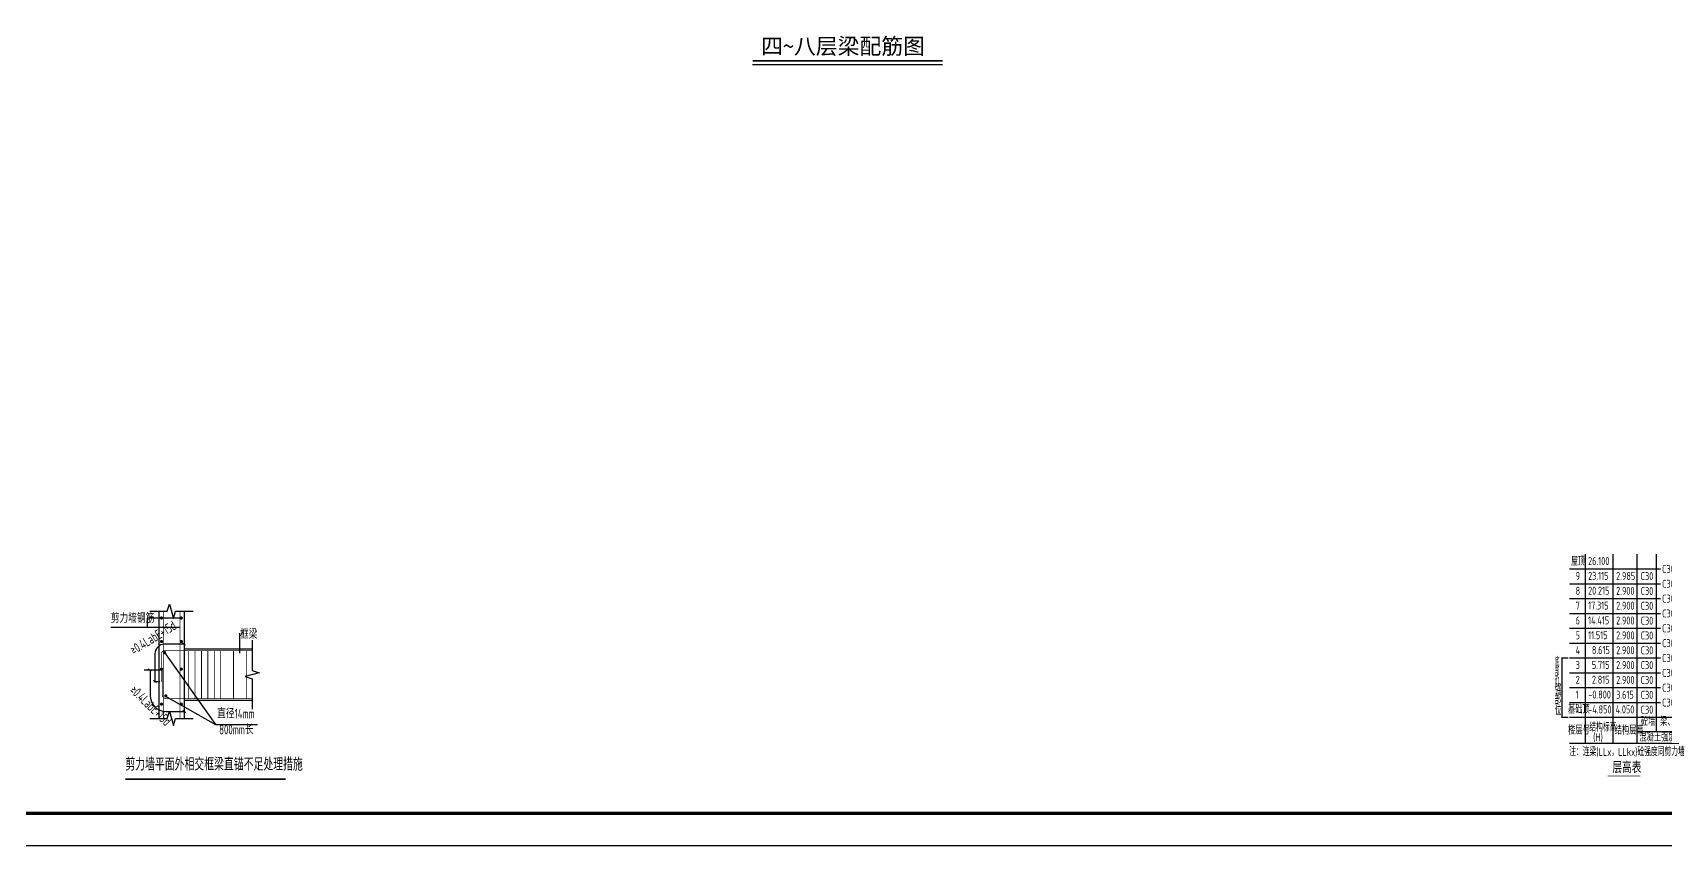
# Model space of a CAD drawing. Extents: x -655480 to 203344, y -294099 to 287156.
# Drawn here: x -75187 to -24180, y -40342 to -14961 of the extents above; entities that cross this region are included whole.
import ezdxf
from ezdxf.enums import TextEntityAlignment as Align

# ---------------------------------------------------------------- set-up
doc = ezdxf.new("R2010")
doc.units = 0
doc.header["$LTSCALE"] = 1000
doc.layers.get('0').update_dxf_attribs({"linetype": 'CONTINUOUS'})
for name, color, linetype in [('-TK', 7, 'CONTINUOUS'), ('DIM', 2, 'CONTINUOUS'), ('LINK', 6, 'CONTINUOUS'), ('REIND', 1, 'CONTINUOUS'), ('S-0-TEXT', 7, 'CONTINUOUS'), ('S-B表格', 2, 'CONTINUOUS'), ('S-引出线', 40, 'CONTINUOUS'), ('S-文字', 7, 'CONTINUOUS'), ('TEXT', 2, 'CONTINUOUS'), ('THIN', 7, 'CONTINUOUS')]:
    doc.layers.add(name, color=color, linetype=linetype)
doc.layers.add('7549', color=9, linetype='CONTINUOUS', lineweight=18)
doc.styles.add('-宋体', font='', dxfattribs={"width": 0.7, "height": 300, "bigfont": '宋体.TTF'})
doc.styles.add('TSSD_Norm', font='Tssdeng.shx', dxfattribs={"bigfont": 'tssdchn.shx'})
doc.styles.add('TSSD_REIN', font='tssdeng.shx', dxfattribs={"width": 0.7, "height": 300, "bigfont": 'tssdchn.shx'})
doc.styles.get('-宋体').set_extended_font_data('SimSun')

# ---------------------------------------------------------------- blocks, each defined once
blk = doc.blocks.new('A1')
blk.add_lwpolyline([(0, 59400), (0, 0), (84100, 0), (84100, 59400)], close=True)
at = {"const_width": 100}
blk.add_lwpolyline([(2500, 58400), (2500, 1000), (83100, 1000), (83100, 58400)], close=True, dxfattribs=at)
blk = doc.blocks.new('B20200424131938')
at = {"layer": '7549', "const_width": 40}
blk.add_lwpolyline([(417, 3688), (217, 3688), (217, 1834), (417, 1834)], dxfattribs=at)
at = {"layer": 'S-0-TEXT'}
blk.add_lwpolyline([(1641, 0, 27, 27, 0), (2658, 0, 0, 0, 0)], format="xyseb", dxfattribs=at)
at = {"layer": 'S-B表格'}
for p, q in [((952, 1021), (952, 6932)), ((1817, 1021), (1817, 6932)), ((2567, 1021), (2567, 6932)), ((3167, 1385), (3167, 6932)), ((452, 6469), (3167, 6469)), ((452, 6469), (3167, 6469)), ((3167, 6469), (3298, 6469)), ((3167, 6469), (3298, 6469)), ((3167, 6469), (3298, 6469)), ((3731, 6469), (3862, 6469)), ((3731, 6469), (3862, 6469)), ((3731, 6469), (3862, 6469)), ((452, 6005), (3167, 6005)), ((452, 6005), (3167, 6005)), ((3167, 6005), (3298, 6005)), ((3167, 6005), (3298, 6005)), ((3167, 6005), (3298, 6005)), ((3731, 6005), (3862, 6005)), ((3731, 6005), (3862, 6005)), ((3731, 6005), (3862, 6005)), ((452, 5542), (3167, 5542)), ((452, 5542), (3167, 5542)), ((3167, 5542), (3298, 5542)), ((3167, 5542), (3298, 5542)), ((3167, 5542), (3298, 5542)), ((3731, 5542), (3862, 5542)), ((3731, 5542), (3862, 5542)), ((3731, 5542), (3862, 5542)), ((452, 5078), (3167, 5078)), ((452, 5078), (3167, 5078)), ((452, 4615), (3167, 4615)), ((3167, 5078), (3298, 5078)), ((3167, 5078), (3298, 5078)), ((3167, 5078), (3298, 5078)), ((3167, 4615), (3298, 4615)), ((3731, 5078), (3862, 5078)), ((3731, 5078), (3862, 5078)), ((3731, 5078), (3862, 5078)), ((3731, 4615), (3862, 4615)), ((452, 4151), (3167, 4151)), ((3167, 4151), (3298, 4151)), ((3731, 4151), (3862, 4151)), ((452, 3688), (3167, 3688)), ((3167, 3688), (3298, 3688)), ((3731, 3688), (3862, 3688)), ((452, 3224), (3167, 3224)), ((3167, 3224), (3298, 3224)), ((3731, 3224), (3862, 3224)), ((452, 2761), (3167, 2761)), ((3167, 2761), (3298, 2761)), ((3731, 2761), (3862, 2761)), ((452, 2297), (3167, 2297)), ((3167, 2297), (3298, 2297)), ((3731, 2297), (3862, 2297)), ((452, 1834), (3167, 1834)), ((452, 1834), (3862, 1834)), ((452, 1834), (2854, 1834)), ((452, 1834), (2854, 1834)), ((452, 1021), (3862, 1021)), ((2567, 1385), (3862, 1385))]:
    blk.add_line(p, q, dxfattribs=at)
at = {"style": 'TSSD_REIN'}
for s, width, p, p2 in [('底', 0.535575, (-3, 3408), (134, 3408)), ('加', 0.526341, (-3, 2774), (134, 2774)), ('部', 0.530918, (-3, 3100), (134, 3100))]:
    blk.add_text(s, height=285, dxfattribs=dict(at, width=width)).set_placement(p, p2, align=Align.FIT)
for s, height, width, p in [('强', 285, 0.535575, (-3, 2477)), ('部', 285, 0.535575, (-13, 2146)), ('位', 285, 0.535575, (-3, 1820)), ('砼墙', 250, 0.7, (2681, 1495)), ('梁、板', 250, 0.7, (3279, 1495))]:
    blk.add_text(s, height=height, dxfattribs=dict(at, width=width)).set_placement(p, align=Align.BOTTOM_LEFT)
for s, width, p in [('楼层号', 0.7, (405, 1299)), ('结构标高', 0.65, (1070, 1392)), ('结构层高', 0.7, (1860, 1299)), ('(H)', 0.65, (1188, 1086)), ('混凝土强度等级', 0.7, (2629, 1080))]:
    blk.add_text(s, height=250, dxfattribs=dict(at, width=width)).set_placement(p)
at = {"layer": 'S-0-TEXT', "style": 'TSSD_REIN', "width": 0.7}
blk.add_text('层高表', height=360, dxfattribs=at).set_placement((1790, 90))
at = {"layer": 'S-B表格', "style": 'TSSD_REIN'}
for s, width, p in [('屋顶', 0.65, (503, 6575)), ('26.100', 0.7, (1031, 6590)), ('9', 0.7, (642, 6123)), ('23.115', 0.7, (1031, 6126)), ('2.985', 0.7, (1907, 6121)), ('C30', 0.7, (2675, 6118)), ('C30', 0.65, (3345, 6341)), ('C30', 0.65, (3345, 5877)), ('8', 0.7, (642, 5660)), ('20.215', 0.7, (1031, 5663)), ('2.900', 0.7, (1907, 5658)), ('C30', 0.7, (2675, 5654)), ('C30', 0.65, (3345, 5414)), ('7', 0.7, (642, 5196)), ('17.315', 0.7, (1031, 5199)), ('2.900', 0.7, (1907, 5194)), ('C30', 0.7, (2675, 5191)), ('C30', 0.65, (3345, 4950)), ('6', 0.7, (642, 4733)), ('14.415', 0.7, (1031, 4736)), ('2.900', 0.7, (1907, 4731)), ('C30', 0.7, (2675, 4727)), ('C30', 0.65, (3345, 4487)), ('5', 0.7, (642, 4269)), ('11.515', 0.7, (1031, 4272)), ('2.900', 0.7, (1907, 4267)), ('C30', 0.7, (2675, 4264)), ('C30', 0.65, (3345, 4023)), ('4', 0.7, (642, 3806)), ('3', 0.7, (642, 3342)), ('5.715', 0.7, (1150, 3345)), ('8.615', 0.7, (1150, 3809)), ('2.900', 0.7, (1907, 3804)), ('2.900', 0.7, (1907, 3340)), ('C30', 0.7, (2675, 3800)), ('C30', 0.7, (2675, 3337)), ('C30', 0.65, (3345, 3560)), ('2', 0.7, (642, 2879)), ('2.815', 0.7, (1150, 2882)), ('2.900', 0.7, (1907, 2877)), ('C30', 0.7, (2675, 2873)), ('C30', 0.65, (3345, 3096)), ('1', 0.7, (642, 2415)), ('-0.800', 0.7, (1038, 2418)), ('3.615', 0.7, (1907, 2413)), ('C30', 0.7, (2675, 2410)), ('C30', 0.65, (3345, 2633)), ('基础顶', 0.7, (400, 1951)), ('-4.850', 0.7, (1036, 1955)), ('4.050', 0.7, (1891, 1955)), ('C30', 0.7, (2675, 1946)), ('C30', 0.65, (3345, 2169))]:
    blk.add_text(s, height=250, dxfattribs=dict(at, width=width)).set_placement(p)
at = {"layer": 'TEXT', "style": 'TSSD_REIN', "width": 0.65}
blk.add_text('注：连梁(LLx，LLkx)砼强度同剪力墙', height=250, dxfattribs=at).set_placement((443, 627))
blk = doc.blocks.new('A$C2E181E2C')
at = {"linetype": 'Continuous'}
for points in [[(1215, 5268), (1765, 5268), (1835, 5488), (1955, 5048), (2025, 5268), (2575, 5268)], [(1495, 5268), (1495, 1922)], [(2295, 5268), (2295, 1922)], [(2295, 4091), (4415, 4091)], [(4415, 4371), (4415, 3421), (4635, 3351), (4195, 3231), (4415, 3161), (4415, 2211)], [(1215, 1922), (1765, 1922), (1835, 2142), (1955, 1702), (2025, 1922), (2575, 1922)], [(2295, 2491), (4415, 2491)]]:
    blk.add_lwpolyline(points, dxfattribs=at)
at = {"linetype": 'Continuous', "const_width": 50}
blk.add_lwpolyline([(453, 25), (5462, 25)], dxfattribs=at)
at = {"layer": 'DIM'}
for p, q in [((2295, 4241), (1678, 4241)), ((1378, 3941), (1378, 3062)), ((1546, 3430), (1042, 3430)), ((1226, 3430), (1226, 2641)), ((1726, 2141), (2295, 2141))]:
    blk.add_line(p, q, dxfattribs=at)
at = {"layer": 'DIM', "const_width": 30}
for points in [[(2232, 4284), (2336, 4212)], [(1164, 3473), (1267, 3401)], [(1324, 3111), (1428, 3039)], [(2243, 2177), (2347, 2104)]]:
    blk.add_lwpolyline(points, dxfattribs=at)
at = {"layer": 'DIM'}
blk.add_lwpolyline([(1532, 3062), (1341, 3062)], dxfattribs=at)
for centre, radius, start, end in [((1678, 3941), 300, 90, 180), ((1726, 2641), 500, 180, 270)]:
    blk.add_arc(centre, radius, start, end, dxfattribs=at)
at = {"layer": 'LINK', "color": 1, "const_width": 25}
for points in [[(1641, 5268), (1641, 1922)], [(2162, 5268), (2162, 1922)], [(2432, 4041), (2432, 2541)], [(2632, 4041), (2632, 2541)], [(2832, 4041), (2832, 2541)], [(3032, 4041), (3032, 2541)], [(3232, 4041), (3232, 2541)], [(3432, 4041), (3432, 2541)], [(3832, 4041), (3832, 2541)], [(4232, 4041), (4232, 2541)]]:
    blk.add_lwpolyline(points, dxfattribs=at)
for points in [[(4415, 4041), (1678, 4041, 0.414214), (1578, 3941), (1578, 3062)], [(1607, 3430), (1607, 2641, 0.300979), (1726, 2541), (4415, 2541)]]:
    blk.add_lwpolyline(points, format="xyb", dxfattribs=at)
at = {"layer": 'REIND', "const_width": 50}
for points in [[(1608, 5058, 1), (1558, 5058, 1)], [(2226, 5058, 1), (2176, 5058, 1)], [(1610, 4324, 1), (1560, 4324, 1)], [(2228, 4324, 1), (2178, 4324, 1)], [(1703, 3978, 1), (1653, 3978, 1)], [(1608, 3461, 1), (1558, 3461, 1)], [(2226, 3461, 1), (2176, 3461, 1)], [(1742, 2629, 1), (1692, 2629, 1)], [(1608, 2370, 1), (1558, 2370, 1)], [(2226, 2370, 1), (2176, 2370, 1)]]:
    blk.add_lwpolyline(points, format="xyb", close=True, dxfattribs=at)
at = {"layer": 'THIN'}
for p, q in [((2162, 4767), (0, 4767)), ((2226, 5058), (1138, 5058)), ((1138, 5058), (1138, 4767)), ((1678, 3978), (3271, 1732)), ((1692, 2629), (3271, 1732)), ((3271, 1732), (4577, 1732))]:
    blk.add_line(p, q, dxfattribs=at)
blk.add_lwpolyline([(4015, 4584), (4015, 3965)], dxfattribs=at)
at = {"layer": 'TEXT', "color": 0, "style": 'TSSD_Norm', "width": 0.7}
blk.add_text('剪力墙平面外相交框梁直锚不足处理措施', height=400, dxfattribs=at).set_placement((454, 172), align=Align.BOTTOM_LEFT)
at = {"layer": 'THIN', "style": 'TSSD_REIN', "width": 0.7}
for s, p in [('剪力墙钢筋', (-2, 4818)), ('框梁', (4036, 4317)), ('直径14mm', (3321, 1833)), ('800mm长', (3383, 1337))]:
    blk.add_text(s, height=300, dxfattribs=at).set_placement(p, align=Align.BOTTOM_LEFT)
for rotation, p in [(31.4301, (766, 3828)), (316.0621, (504, 2706))]:
    blk.add_text('≥0.4LabE+15d', height=300, rotation=rotation, dxfattribs=at).set_placement(p, align=Align.BOTTOM_LEFT)

msp = doc.modelspace()

# ---------------------------------------------------------------- linework, layer by layer
at = {"layer": 'S-B表格', "color": 6, "linetype": 'ByBlock', "ltscale": 0.5, "const_width": 30}
for points in [[(-27172.75, -33098.07), (-24326.37, -33098.07)], [(-27172.75, -33561.57), (-24326.37, -33561.57)], [(-27172.75, -34025.06), (-24326.37, -34025.06)], [(-27172.75, -34488.56), (-24326.37, -34488.56)]]:
    msp.add_lwpolyline(points, dxfattribs=at)
at = {"layer": 'S-引出线', "color": 3, "const_width": 56}
msp.add_lwpolyline([(-52697.77, -15839.22), (-46759.25, -15839.22)], dxfattribs=at)
at = {"layer": 'S-引出线', "color": 3}
msp.add_lwpolyline([(-52697.77, -15951.22), (-46759.25, -15951.22)], dxfattribs=at)

# ---------------------------------------------------------------- block references
at = {"layer": '-TK'}
msp.add_blockref('A1', (-90670.8, -40341.64), dxfattribs=at)
msp.add_blockref('A$C2E181E2C', (-72744.41, -38300.51))
at = {"layer": 'S-B表格'}
msp.add_blockref('B20200424131938', (-27624.39, -38176.16), dxfattribs=at)

# ---------------------------------------------------------------- texts
at = {"layer": 'S-文字', "style": '-宋体'}
msp.add_text('四~八层梁配筋图', height=500, dxfattribs=at).set_placement((-52425.28, -15632.71))

doc.saveas('drawing.dxf')
